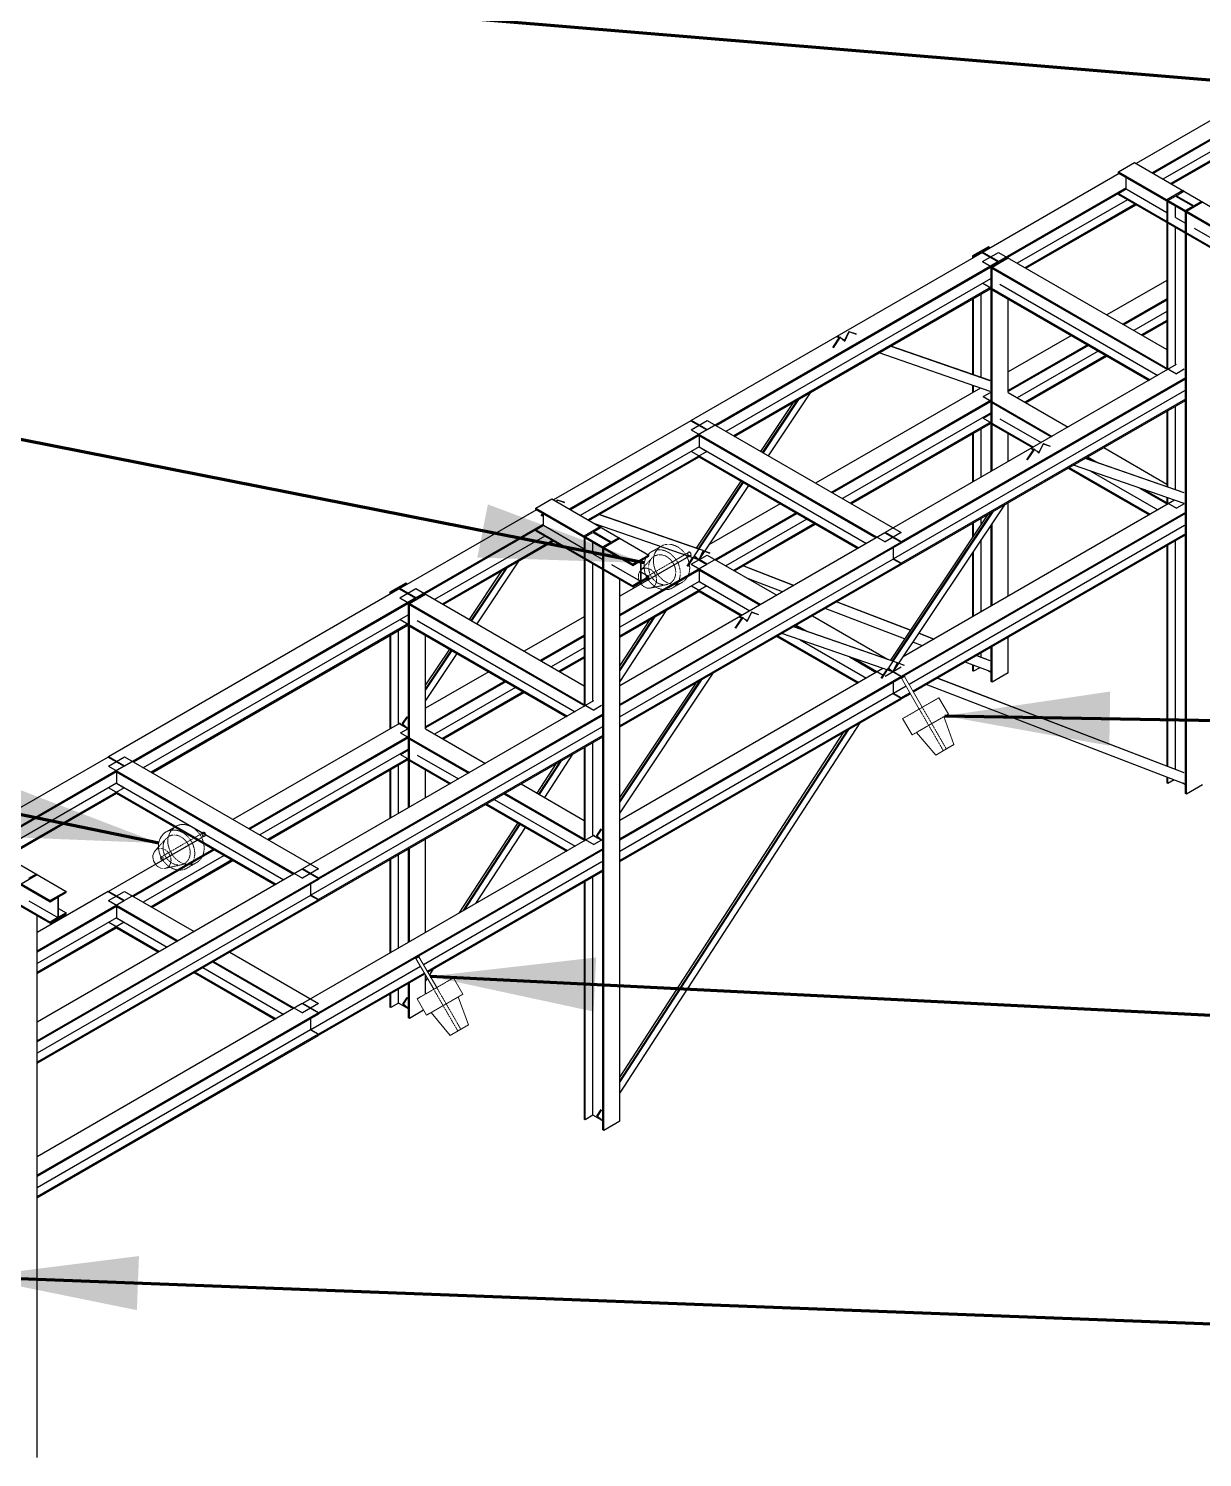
# Model space of a CAD drawing. Header units: inches. Extents: x 19 to 689223, y 34 to 210034.
# Drawn here: x 540164 to 561533, y 39339 to 65355 of the extents above; entities that cross this region are included whole.
import ezdxf

# ---------------------------------------------------------------- set-up
doc = ezdxf.new("R2010")
doc.units = ezdxf.units.IN
doc.header["$MEASUREMENT"] = 0
doc.linetypes.add('LIGHTINGLAYOUTPROGRESSUNIT-EMBED 3_DWG$0$HIDDEN2', pattern=[0.1875, 0.125, -0.0625])
for name, color, linetype in [('_Auto', 7, 'Continuous'), ('Default', 7, 'Continuous'), ('LIGHTINGLAYOUTPROGRESSUNIT-EMBED 3_DWG$0$DwgTemplate', 7, 'Continuous')]:
    doc.layers.add(name, color=color, linetype=linetype)
doc.layers.add('Pipe Rack Lighting', color=1, linetype='Continuous', lineweight=5)
doc.styles.get("Standard").update_dxf_attribs({"font": 'arial.ttf'})
doc.dimstyles.new('ANSI_L', dxfattribs={"dimtxt": 0.18, "dimasz": 0.18, "dimexe": 0.18, "dimexo": 0.0625, "dimgap": 0.09, "dimtad": 0, "dimtih": 1, "dimtoh": 1, "dimdec": 4, "dimzin": 0, "dimdsep": 46, "dimtxsty": 'Standard', "dimcen": 0.09, "dimadec": 0, "dimazin": 0, "dimtfac": 1, "dimtdec": 4, "dimtofl": 0, "dimtmove": 0, "dimatfit": 3, "dimfxl": 1, "dimtolj": 1, "dimtzin": 0, "dimarcsym": 0})
doc.dimstyles.new('IED-Dimension-Metric_L', dxfattribs={"dimtxt": 0.18, "dimasz": 0.18, "dimexe": 0.18, "dimexo": 0.0625, "dimgap": 0.09, "dimtad": 0, "dimtih": 1, "dimtoh": 1, "dimdec": 4, "dimzin": 0, "dimdsep": 46, "dimtxsty": 'Standard', "dimcen": 0.09, "dimadec": 0, "dimazin": 0, "dimtfac": 1, "dimtdec": 4, "dimtofl": 0, "dimtmove": 0, "dimatfit": 3, "dimfxl": 1, "dimtolj": 1, "dimtzin": 0, "dimarcsym": 0})

msp = doc.modelspace()

# ---------------------------------------------------------------- linework, layer by layer
at = {"layer": 'LIGHTINGLAYOUTPROGRESSUNIT-EMBED 3_DWG$0$DwgTemplate', "color": 9, "linetype": 'Continuous'}
for p, q in [((562824.97, 64339.5308), (560324.7492, 62896.0276)), ((563116.8283, 64171.0263), (560616.6075, 62727.5231)), ((562976.3996, 64069.2107), (560634.568, 62717.1536)), ((562976.3996, 63861.691), (560814.2854, 62613.3937)), ((563116.8283, 63780.6144), (560954.7141, 62532.3171)), ((560972.6746, 62521.9476), (562976.3996, 63678.7988)), ((560014.9303, 62717.1536), (557527.1696, 61280.8443)), ((560002.0433, 62745.3329), (560293.9016, 62913.8374)), ((560002.0433, 62724.5939), (560002.0433, 62745.3329)), ((560002.0433, 62745.3329), (561769.8103, 61724.7122)), ((560002.0433, 62724.5939), (561769.8103, 61703.9732)), ((560293.9016, 62913.8374), (562061.6686, 61893.2167)), ((560142.4721, 62453.7809), (557819.0279, 61112.3398)), ((560142.4721, 62435.9976), (560142.4721, 62643.5173)), ((560002.0433, 62351.9653), (557982.9176, 61186.2225)), ((560166.3599, 62239.3138), (558162.6349, 61082.4626)), ((560002.0433, 62354.921), (560142.4721, 62435.9976)), ((560002.0433, 62334.182), (560002.0433, 62354.921)), ((560002.0433, 62354.921), (561769.8103, 61334.3003)), ((560002.0433, 62334.182), (561769.8103, 61313.5613)), ((560142.4721, 62435.9976), (560884.6699, 62007.4895)), ((561176.5282, 62404.2527), (560884.6699, 62235.7482)), ((560884.6699, 62235.7482), (560884.6699, 59136.8151)), ((560884.6699, 62235.7482), (560902.6304, 62225.3787)), ((560902.6304, 62225.3787), (561043.0592, 62306.4553)), ((560902.6304, 59147.1846), (560902.6304, 62225.3787)), ((561043.0592, 62306.4553), (561363.2053, 62121.6189)), ((561054.06, 62312.8066), (561194.4887, 62393.8832)), ((561374.2061, 62127.9702), (561054.06, 62312.8066)), ((561194.4887, 62393.8832), (561176.5282, 62404.2527)), ((561240.737, 62030.1728), (561532.5954, 62198.6773)), ((561514.6349, 62209.0468), (561374.2061, 62127.9702)), ((561532.5954, 62198.6773), (561514.6349, 62209.0468)), ((560306.7886, 62158.2372), (558303.0637, 61001.3861)), ((558321.0242, 60991.0166), (560324.7492, 62147.8677)), ((561043.0592, 61916.0434), (561043.0592, 62123.5631)), ((561363.2053, 62121.6189), (561222.7765, 62040.5423)), ((561222.7765, 62040.5423), (561240.737, 62030.1728)), ((561222.7765, 51426.0867), (561222.7765, 62040.5423)), ((561240.737, 51415.7172), (561240.737, 62030.1728)), ((561043.0592, 61916.0434), (561222.7765, 61812.2835)), ((561043.0592, 59244.5931), (561043.0592, 61733.1512)), ((561381.1658, 61720.8374), (561910.239, 61415.3769)), ((557527.1696, 61280.8443), (552223.8687, 58218.9821)), ((557640.9943, 61383.632), (557349.136, 61215.1275)), ((557349.136, 61215.1275), (557349.136, 61178.0565)), ((557349.136, 61215.1275), (557367.0965, 61204.758)), ((557367.0965, 61204.758), (557507.5253, 61285.8346)), ((557367.0965, 61188.426), (557367.0965, 61204.758)), ((557507.5253, 61285.8346), (557827.6714, 61100.9981)), ((557507.5253, 61269.5026), (557507.5253, 61285.8346)), ((557518.5261, 61292.1859), (557658.9548, 61373.2625)), ((557838.6722, 61107.3495), (557518.5261, 61292.1859)), ((557527.1696, 61112.3398), (557819.0279, 61280.8443)), ((557819.0279, 61112.3398), (557527.1696, 61280.8443)), ((557527.1696, 61280.8443), (557819.0279, 61112.3398)), ((557658.9548, 61373.2625), (557640.9943, 61383.632)), ((557658.9548, 61356.9305), (557658.9548, 61373.2625)), ((557705.2031, 61009.552), (557997.0615, 61178.0565)), ((557819.0279, 61280.8443), (560884.6699, 59510.895)), ((557979.101, 61188.426), (557838.6722, 61107.3495)), ((557997.0615, 61178.0565), (557979.101, 61188.426)), ((557819.0279, 61112.3398), (552515.727, 58050.4776)), ((557673.0987, 61007.3485), (552679.6167, 58124.3603)), ((557527.1696, 61112.3398), (561062.7035, 59071.0983)), ((557673.0987, 61007.3485), (560898.8138, 59144.9811)), ((557827.6714, 61100.9981), (557687.2426, 61019.9216)), ((557687.2426, 61019.9216), (557705.2031, 61009.552)), ((557687.2426, 57290.7796), (557687.2426, 61019.9216)), ((557705.2031, 57301.1491), (557705.2031, 61009.552)), ((557673.0987, 60799.8288), (552859.3341, 58020.6005)), ((557687.2426, 60645.8416), (552999.7628, 57939.5239)), ((557532.67, 60718.7522), (560578.6677, 58960.1446)), ((557673.0987, 60799.8288), (557687.2426, 60791.6628)), ((557845.6319, 60700.2167), (560719.0964, 59041.2212)), ((560884.6699, 60769.8082), (559794.4191, 60140.3516)), ((553017.7233, 57929.1544), (557673.0987, 60616.9366)), ((557349.136, 60429.8966), (557349.136, 59057.0141)), ((557367.0965, 59050.7924), (557367.0965, 60440.2661)), ((557507.5253, 59002.1464), (557507.5253, 60521.3427)), ((557673.0987, 60616.9366), (560560.7072, 58949.7751)), ((557997.0615, 58728.5668), (557997.0615, 60429.8966)), ((560884.6699, 60432.7993), (560086.2774, 59971.8472)), ((560884.6699, 60412.0603), (560104.2379, 59961.4776)), ((560884.6699, 60204.5405), (560283.9553, 59857.7178)), ((560884.6699, 60042.3874), (560424.384, 59776.6412)), ((560442.3445, 59766.2717), (560884.6699, 60021.6483)), ((554801.8731, 59547.0541), (554931.6583, 59741.6278)), ((554938.7293, 59737.5453), (554808.9442, 59542.9716)), ((554884.4541, 59746.0413), (554877.5322, 59735.6641)), ((554884.4541, 59746.0413), (554920.6593, 59725.1382)), ((554893.283, 59751.1336), (554889.361, 59743.2083)), ((554900.185, 59748.7426), (554893.283, 59751.1336)), ((554925.5663, 59732.4948), (554893.283, 59751.1336)), ((554931.6583, 59741.6278), (554938.7293, 59737.5453)), ((554938.7293, 59737.5453), (555021.4483, 59665.6609)), ((555018.7945, 59678.6695), (554982.101, 59699.8545)), ((555097.2009, 59837.1073), (555018.7945, 59678.6695)), ((555021.4483, 59665.6609), (555104.2719, 59833.0248)), ((555097.2009, 59837.1073), (555226.6128, 59792.2777)), ((555104.2719, 59833.0248), (555097.2009, 59837.1073)), ((555233.6839, 59788.1952), (555104.2719, 59833.0248)), ((559146.4936, 59766.2717), (557997.0615, 59102.6467)), ((559438.3519, 59597.7672), (557997.0615, 58765.6378)), ((559456.3124, 59587.3977), (557997.0615, 58744.8988)), ((557667.5983, 58749.0077), (555648.9437, 59448.2902)), ((557667.5983, 58945.0625), (555861.1793, 59570.8244)), ((555862.9471, 59571.845), (557660.5273, 58949.145)), ((559636.0298, 59483.6378), (558162.6349, 58632.9729)), ((559776.4586, 59402.5612), (558303.0637, 58551.8963)), ((558321.0242, 58541.5268), (559794.4191, 59392.1917)), ((561057.2031, 59236.4271), (555759.4026, 56177.7406)), ((561203.1322, 59152.1749), (561062.7035, 59071.0983)), ((557490.6873, 58810.2915), (554491.1182, 57078.4895)), ((561222.7765, 58995.0121), (556051.2609, 56009.2362)), ((561222.7765, 58974.2731), (556051.2609, 55988.4971)), ((557349.136, 58859.3263), (557349.136, 58728.5668)), ((557367.0965, 58738.9363), (557367.0965, 58853.1046)), ((554082.6633, 58543.9977), (553490.4852, 57656.2052)), ((553526.6904, 57635.3021), (554164.2189, 58591.0839)), ((554180.1471, 58600.2801), (553533.7615, 57631.2196)), ((554392.6513, 58722.9694), (553628.099, 57576.7538)), ((557687.2426, 58586.7638), (554782.9765, 56909.985)), ((557673.0987, 58557.8588), (554800.937, 56899.6155)), ((561208.6326, 58758.5873), (555910.8322, 55699.9008)), ((561222.7765, 58604.6002), (556051.2609, 55618.8242)), ((556051.2609, 55598.0852), (561222.7765, 58583.8611)), ((557543.8732, 58653.2062), (557684.3019, 58734.2828)), ((557543.8732, 58653.2062), (558795.454, 57930.6057)), ((557673.0987, 58557.8588), (558777.4935, 57920.2362)), ((557684.3019, 58343.8709), (557684.3019, 58551.3906)), ((557997.0615, 58728.5668), (559087.3123, 58099.1102)), ((557673.0987, 58350.339), (554980.6544, 56795.8556)), ((557543.8732, 58262.7943), (557684.3019, 58343.8709)), ((557684.3019, 58343.8709), (557687.2426, 58342.173)), ((560884.6699, 58388.6552), (560884.6699, 57015.7726)), ((560902.6304, 57009.5509), (560902.6304, 58399.0247)), ((561043.0592, 56960.905), (561043.0592, 58480.1013)), ((552218.3683, 58215.8064), (549718.1474, 56772.3032)), ((552510.2266, 58047.3019), (550010.0058, 56603.7988)), ((552218.3683, 58215.8064), (552510.2266, 58047.3019)), ((552223.8687, 58050.4776), (552515.727, 58218.9821)), ((552515.727, 58050.4776), (552223.8687, 58218.9821)), ((552223.8687, 58218.9821), (552223.8687, 58212.6308)), ((552223.8687, 58050.4776), (555759.4026, 56009.2362)), ((552515.727, 58218.9821), (556051.2609, 56177.7406)), ((557687.2426, 58196.3519), (555121.0832, 56714.779)), ((555139.0437, 56704.4095), (557673.0987, 58167.4469)), ((557507.5253, 57187.0197), (557507.5253, 58071.853)), ((557543.8732, 58262.7943), (558457.3473, 57735.3997)), ((557673.0987, 58167.4469), (558439.3868, 57725.0302)), ((557845.6319, 58250.727), (558597.7761, 57816.4763)), ((552369.7979, 57945.4863), (550027.9663, 56593.4292)), ((552369.7979, 57945.4863), (555595.5129, 56083.1189)), ((552369.7979, 57945.4863), (552369.7979, 57737.9666)), ((557349.136, 57980.4069), (557349.136, 57095.5736)), ((557367.0965, 57105.9431), (557367.0965, 57990.7764)), ((557997.0615, 57469.6536), (557997.0615, 57980.4069)), ((558632.7348, 57795.8659), (558554.3284, 57637.428)), ((558556.9822, 57624.4195), (558639.8058, 57791.7834)), ((558632.7348, 57795.8659), (558762.1467, 57751.0362)), ((558639.8058, 57791.7834), (558632.7348, 57795.8659)), ((558769.2178, 57746.9538), (558639.8058, 57791.7834)), ((552369.7979, 57737.9666), (550207.6837, 56489.6694)), ((552510.2266, 57656.89), (550348.1124, 56408.5928)), ((550366.0729, 56398.2233), (552369.7979, 57555.0744)), ((552229.3691, 57656.89), (555275.3668, 55898.2824)), ((552369.7979, 57737.9666), (555415.7956, 55979.359)), ((552369.7979, 57737.9666), (552510.2266, 57656.89)), ((552369.7979, 57555.0744), (555257.4063, 55887.9129)), ((558337.407, 57505.8126), (558467.1922, 57700.3864)), ((558474.2632, 57696.3039), (558344.4781, 57501.7302)), ((558419.988, 57704.7999), (558413.0661, 57694.4226)), ((558419.988, 57704.7999), (558456.1932, 57683.8968)), ((558428.8169, 57709.8921), (558424.895, 57701.9668)), ((558461.1002, 57691.2533), (558428.8169, 57709.8921)), ((558435.7189, 57707.5012), (558428.8169, 57709.8921)), ((558467.1922, 57700.3864), (558474.2632, 57696.3039)), ((558474.2632, 57696.3039), (558556.9822, 57624.4195)), ((558554.3284, 57637.428), (558517.6349, 57658.613)), ((561203.1322, 56903.8211), (559396.7132, 57529.583)), ((559398.481, 57530.6036), (561196.0612, 56907.9035)), ((559425.4189, 57546.1562), (559533.1708, 57483.9457)), ((559443.3794, 57556.5257), (559622.9734, 57452.8371)), ((559735.2378, 57725.0302), (560884.6699, 57061.4053)), ((559087.3123, 57350.9503), (560560.7072, 56500.2854)), ((559105.2728, 57361.3198), (560578.6677, 56510.6549)), ((561203.1322, 56707.7662), (559184.4776, 57407.0487)), ((559490.5974, 57301.0057), (560719.0964, 56591.7314)), ((553173.4714, 57091.0733), (552281.5785, 55753.9488)), ((553130.1951, 57116.0589), (552316.5766, 55896.2833)), ((552357.3122, 55882.1721), (553166.4003, 57095.1558)), ((553267.8089, 57036.6075), (552364.2975, 55682.0644)), ((560389.1843, 56989.7261), (560898.8138, 56695.4913)), ((549395.4416, 56621.6086), (549687.2999, 56790.1131)), ((549687.2999, 56790.1131), (551455.0669, 55769.4923)), ((549788.3996, 56772.0695), (549772.878, 56740.7045)), ((549779.9491, 56736.6221), (549795.4707, 56767.987)), ((549788.3996, 56772.0695), (549917.8116, 56727.2399)), ((549795.4707, 56767.987), (549788.3996, 56772.0695)), ((549924.8826, 56723.1574), (549795.4707, 56767.987)), ((561026.2212, 56769.05), (556082.6212, 53914.8612)), ((557997.0615, 55020.1638), (557997.0615, 56721.4937)), ((560478.9868, 56958.6176), (561062.7035, 56621.6086)), ((560884.6699, 56818.0848), (560884.6699, 56687.3253)), ((560902.6304, 56697.6948), (560902.6304, 56811.8631)), ((549408.3286, 56593.4292), (546920.5679, 55157.1199)), ((549395.4416, 56621.6086), (551163.2085, 55600.9879)), ((549395.4416, 56600.8696), (549395.4416, 56621.6086)), ((549395.4416, 56600.8696), (551163.2085, 55580.2488)), ((549493.0718, 56482.0163), (549523.1633, 56527.1294)), ((549530.2344, 56523.0469), (549500.1429, 56477.9338)), ((549535.8703, 56312.2732), (549535.8703, 56519.793)), ((552447.1211, 55849.4283), (550552.378, 56505.7866)), ((550554.1458, 56506.8072), (552357.3122, 55882.1721)), ((554135.0511, 56535.905), (552515.727, 55600.9879)), ((553843.1927, 56704.4095), (552547.0873, 55956.1027)), ((554153.0116, 56525.5355), (552679.6167, 55674.8706)), ((557715.681, 56559.0386), (555817.1124, 53712.7074)), ((557618.1972, 56502.7563), (555852.1105, 53855.0418)), ((555892.8461, 53840.9306), (557699.7528, 56549.8424)), ((557928.1852, 56681.7279), (555899.8314, 53640.823)), ((561222.7765, 56545.5223), (556051.2609, 53559.7464)), ((561222.7765, 56524.7833), (556051.2609, 53539.0074)), ((561203.1322, 56702.6852), (561062.7035, 56621.6086)), ((549535.8703, 56330.0565), (547212.4262, 54988.6154)), ((549395.4416, 56228.2409), (547376.3158, 55062.4982)), ((549395.4416, 56231.1967), (549535.8703, 56312.2732)), ((549395.4416, 56210.4577), (549395.4416, 56231.1967)), ((549395.4416, 56231.1967), (551163.2085, 55210.5759)), ((549395.4416, 56210.4577), (551163.2085, 55189.8369)), ((549535.8703, 56312.2732), (550278.0682, 55883.7651)), ((550569.9265, 56280.5284), (550278.0682, 56112.0239)), ((550447.4583, 56189.0823), (550587.887, 56270.1589)), ((552364.2975, 55682.0644), (550469.7949, 56338.3394)), ((550587.887, 56270.1589), (550569.9265, 56280.5284)), ((554332.7289, 56421.7756), (552859.3341, 55571.1107)), ((554473.1577, 56340.6991), (552999.7628, 55490.0341)), ((553017.7233, 55479.6646), (554491.1182, 56330.3296)), ((561208.6326, 56309.0976), (556193.02, 53413.3323)), ((557349.136, 56347.4137), (557349.136, 56099.3802)), ((557367.0965, 56126.3065), (557367.0965, 56357.7832)), ((557507.5253, 56336.8371), (557507.5253, 56438.8598)), ((557687.2426, 54841.2898), (557687.2426, 56320.5072)), ((557705.2031, 54851.6594), (557705.2031, 56347.4336)), ((549559.7582, 56115.5894), (547556.0332, 54958.7383)), ((549700.1869, 56034.5128), (547696.462, 54877.6617)), ((547714.4225, 54867.2922), (549718.1474, 56024.1433)), ((550278.0682, 56112.0239), (550296.0287, 56101.6544)), ((550278.0682, 56112.0239), (550278.0682, 53013.0907)), ((550296.0287, 56101.6544), (550436.4574, 56182.731)), ((550296.0287, 53023.4602), (550296.0287, 56101.6544)), ((550436.4574, 56182.731), (550756.6036, 55997.8945)), ((550436.4574, 55792.319), (550436.4574, 55999.8388)), ((550767.6044, 56004.2458), (550447.4583, 56189.0823)), ((550756.6036, 55997.8945), (550616.1748, 55916.8179)), ((550634.1353, 55906.4484), (550925.9937, 56074.9529)), ((550908.0331, 56085.3224), (550767.6044, 56004.2458)), ((550925.9937, 56074.9529), (550908.0331, 56085.3224)), ((555753.9022, 56174.565), (550925.9937, 53387.1707)), ((556045.7605, 56006.0605), (550925.9937, 53050.1617)), ((556045.7605, 55985.3215), (550925.9937, 53029.4227)), ((555753.9022, 56174.565), (556045.7605, 56006.0605)), ((556051.2609, 56177.7406), (555759.4026, 56009.2362)), ((556051.2609, 56009.2362), (555759.4026, 56177.7406)), ((556045.7605, 56006.0605), (556045.7605, 55985.3215)), ((556045.7605, 55991.6728), (556051.2609, 55988.4971)), ((556051.2609, 55988.4971), (556051.2609, 56009.2362)), ((561222.7765, 56155.1104), (556263.2343, 53291.7174)), ((556272.2146, 53276.1631), (561222.7765, 56134.3714)), ((557507.5253, 54737.53), (557507.5253, 56051.0752)), ((560884.6699, 55939.1654), (560884.6699, 51927.6934)), ((560902.6304, 51920.7983), (560902.6304, 55949.5349)), ((561043.0592, 51866.8872), (561043.0592, 56030.6115)), ((550436.4574, 55792.319), (550616.1748, 55688.5592)), ((550616.1748, 55916.8179), (550634.1353, 55906.4484)), ((550616.1748, 45302.3624), (550616.1748, 55916.8179)), ((550634.1353, 45291.9929), (550634.1353, 55906.4484)), ((552181.886, 55745.2536), (550925.9937, 55020.1638)), ((555905.3318, 55696.7251), (550925.9937, 52821.9029)), ((551455.0669, 55769.4923), (551163.2085, 55600.9879)), ((551314.6381, 55667.6768), (551455.0669, 55748.7533)), ((551455.0669, 55748.7533), (551455.0669, 55769.4923)), ((552150.2526, 55566.6506), (552250.7085, 55721.4128)), ((552279.3682, 55750.5899), (552157.3237, 55562.5681)), ((552223.8687, 55600.9879), (552515.727, 55769.4923)), ((552279.3682, 55750.5899), (552364.2975, 55682.0644)), ((552364.2975, 55682.0644), (552281.5785, 55753.9488)), ((552447.1211, 55849.4283), (552364.2975, 55682.0644)), ((552364.2975, 55682.0644), (552449.1228, 55848.6977)), ((552364.2975, 55682.0644), (552510.2266, 55597.8122)), ((552515.727, 55600.9879), (552369.7979, 55685.2401)), ((552571.5248, 55801.7072), (552449.1228, 55848.6977)), ((552470.8057, 55841.7414), (552564.4537, 55805.7897)), ((552515.727, 55769.4923), (553784.0114, 55037.248)), ((555905.3318, 55904.2449), (555905.3318, 55696.7251)), ((555905.3318, 55696.7251), (556045.7605, 55615.6486)), ((555910.8322, 55699.9008), (555910.8322, 55907.4206)), ((556051.2609, 55618.8242), (555910.8322, 55699.9008)), ((557349.136, 55813.6183), (557349.136, 54646.0839)), ((557367.0965, 54656.4534), (557367.0965, 55840.5446)), ((548773.862, 55478.9599), (548184.7425, 54595.7528)), ((548220.9477, 54574.8497), (548855.4176, 55526.046)), ((548871.3459, 55535.2422), (548228.0188, 54570.7672)), ((549083.85, 55657.9315), (548322.3564, 54516.3014)), ((550436.4574, 53120.8688), (550436.4574, 55609.4269)), ((550774.5641, 55597.1131), (551303.6373, 55291.6525)), ((556045.7605, 55615.6486), (550925.9937, 52659.7498)), ((552510.2266, 55597.8122), (550925.9937, 54683.1549)), ((550925.9937, 52639.0108), (556045.7605, 55594.9096)), ((552369.7979, 55495.9966), (550925.9937, 54662.4159)), ((551163.2085, 55580.2488), (551303.6373, 55661.3254)), ((551163.2085, 55600.9879), (551163.2085, 55580.2488)), ((551303.6373, 55661.3254), (551303.6373, 55291.6525)), ((551314.6381, 55298.0038), (551314.6381, 55667.6768)), ((551314.6381, 55460.157), (551455.0669, 55379.0804)), ((552223.8687, 55600.9879), (553492.1531, 54868.7435)), ((552369.7979, 55495.9966), (553474.1926, 54858.374)), ((552369.7979, 55495.9966), (552369.7979, 55288.4769)), ((554095.0446, 55216.8231), (553174.5451, 55570.2057)), ((553175.9682, 55571.0273), (554096.4676, 55217.6446)), ((556045.7605, 55615.6486), (556045.7605, 55594.9096)), ((556045.7605, 55601.2609), (556051.2609, 55598.0852)), ((556051.2609, 55598.0852), (556051.2609, 55618.8242)), ((546920.5679, 55157.1199), (541617.267, 52095.2577)), ((547034.3926, 55259.9076), (546742.5343, 55091.4032)), ((546760.4948, 55081.0337), (546900.9235, 55162.1102)), ((546900.9235, 55162.1102), (547221.0697, 54977.2738)), ((546900.9235, 55145.7783), (546900.9235, 55162.1102)), ((546911.9244, 55168.4616), (547052.3531, 55249.5381)), ((547232.0705, 54983.6251), (546911.9244, 55168.4616)), ((546920.5679, 54988.6154), (547212.4262, 55157.1199)), ((546920.5679, 55157.1199), (547212.4262, 54988.6154)), ((547212.4262, 54988.6154), (546920.5679, 55157.1199)), ((547052.3531, 55249.5381), (547034.3926, 55259.9076)), ((547052.3531, 55233.2062), (547052.3531, 55249.5381)), ((547212.4262, 55157.1199), (550278.0682, 53387.1707)), ((550925.9937, 45460.4974), (550925.9937, 55326.793)), ((552369.7979, 55288.4769), (550925.9937, 54454.8961)), ((552510.2266, 55207.4003), (550925.9937, 54292.7429)), ((551163.2085, 55189.8369), (551455.0669, 55358.3414)), ((551303.6373, 55291.6525), (551163.2085, 55210.5759)), ((551163.2085, 55210.5759), (551163.2085, 55189.8369)), ((551455.0669, 55379.0804), (551314.6381, 55298.0038)), ((551455.0669, 55358.3414), (551455.0669, 55379.0804)), ((552229.3691, 55207.4003), (553154.0465, 54673.5376)), ((552369.7979, 55288.4769), (553294.4752, 54754.6141)), ((552369.7979, 55288.4769), (552510.2266, 55207.4003)), ((553887.8172, 55097.1803), (553268.1923, 55335.0563)), ((547212.4262, 54988.6154), (541909.1253, 51926.7532)), ((546742.5343, 55091.4032), (546760.4948, 55081.0337)), ((546742.5343, 55091.4032), (546742.5343, 55054.3322)), ((546760.4948, 55064.7017), (546760.4948, 55081.0337)), ((546920.5679, 54988.6154), (550456.1018, 52947.374)), ((547221.0697, 54977.2738), (547080.6409, 54896.1972)), ((547080.6409, 51167.0552), (547080.6409, 54896.1972)), ((547080.6409, 54896.1972), (547098.6014, 54885.8277)), ((547098.6014, 54885.8277), (547390.4598, 55054.3322)), ((547372.4992, 55064.7017), (547232.0705, 54983.6251)), ((547390.4598, 55054.3322), (547372.4992, 55064.7017)), ((550925.9937, 54272.0039), (552369.7979, 55105.5847)), ((552369.7979, 55105.5847), (553136.086, 54663.1681)), ((556217.0605, 54402.1743), (554873.3615, 54918.0247)), ((554874.7846, 54918.8463), (556217.7869, 54403.2634)), ((547066.497, 54883.6242), (542073.015, 52000.636)), ((547066.497, 54676.1044), (542252.7324, 51896.8761)), ((547066.497, 54883.6242), (550292.2121, 53021.2567)), ((547066.497, 54676.1044), (547080.6409, 54667.9384)), ((547098.6014, 51177.4247), (547098.6014, 54885.8277)), ((550278.0682, 54646.0839), (549187.8174, 54016.6273)), ((551762.5267, 54754.9765), (550925.9937, 53466.2139)), ((551555.5529, 54635.4801), (550925.9937, 53665.5813)), ((553028.6057, 54440.7748), (553158.3909, 54635.3485)), ((553111.1867, 54639.762), (553104.2649, 54629.3848)), ((553111.1867, 54639.762), (553147.392, 54618.8589)), ((553120.0157, 54644.8543), (553116.0937, 54636.929)), ((553152.299, 54626.2155), (553120.0157, 54644.8543)), ((553126.9176, 54642.4634), (553120.0157, 54644.8543)), ((553158.3909, 54635.3485), (553165.462, 54631.266)), ((553323.9335, 54730.828), (553245.5271, 54572.3902)), ((553248.1809, 54559.3816), (553331.0046, 54726.7455)), ((553331.0046, 54726.7455), (553323.9335, 54730.828)), ((553323.9335, 54730.828), (553453.3455, 54685.9984)), ((553460.4165, 54681.9159), (553331.0046, 54726.7455)), ((554431.9369, 54663.1681), (555800.9658, 53872.7589)), ((556111.2787, 54243.5864), (554666.1342, 54798.3819)), ((547080.6409, 54522.1172), (542393.1611, 51815.7995)), ((542411.1216, 51805.43), (547066.497, 54493.2122)), ((546900.9235, 52696.2885), (546900.9235, 54397.6184)), ((546926.0683, 54595.0278), (549972.066, 52836.4203)), ((547066.497, 54493.2122), (549954.1054, 52826.0507)), ((547239.0302, 54576.4923), (550112.4947, 52917.4968)), ((550925.9937, 53680.5575), (551540.0053, 54626.5037)), ((551459.9715, 54580.2962), (550925.9937, 53757.65)), ((553165.462, 54631.266), (553035.6768, 54436.6923)), ((553165.462, 54631.266), (553248.1809, 54559.3816)), ((553245.5271, 54572.3902), (553208.8337, 54593.5752)), ((555982.655, 53808.1869), (554087.9119, 54464.5451)), ((554089.6797, 54465.5658), (555892.8461, 53840.9306)), ((554122.1181, 54484.2941), (554251.8716, 54409.3808)), ((554140.0786, 54494.6636), (554341.6742, 54378.2723)), ((546742.5343, 54306.1723), (546742.5343, 52604.8424)), ((546760.4948, 52615.2119), (546760.4948, 54316.5418)), ((547390.4598, 52604.8424), (547390.4598, 54306.1723)), ((550278.0682, 54309.0749), (549479.6757, 53848.1228)), ((550278.0682, 54288.3359), (549497.6362, 53837.7533)), ((553784.0114, 54289.0881), (555257.4063, 53438.4232)), ((553801.9719, 54299.4576), (555275.3668, 53448.7927)), ((555899.8314, 53640.823), (553875.6763, 54342.0109)), ((554209.2982, 54226.4409), (555415.7956, 53529.8693)), ((556436.0419, 54118.9087), (556263.0293, 54185.3288)), ((556643.2692, 54238.5515), (556368.8112, 54343.9168)), ((556369.5376, 54345.0058), (556644.6922, 54239.3731)), ((557997.0615, 53625.4632), (557997.0615, 54272.0039)), ((547824.4524, 54055.6065), (547390.4598, 53404.9653)), ((547390.4598, 53329.7834), (547860.6576, 54034.7034)), ((547867.7287, 54030.6209), (547390.4598, 53315.1)), ((547962.0663, 53976.1551), (547390.4598, 53119.2035)), ((550278.0682, 54080.8162), (549677.3536, 53733.9934)), ((550278.0682, 53918.663), (549817.7823, 53652.9168)), ((549835.7428, 53642.5473), (550278.0682, 53897.924)), ((555107.885, 53915.1612), (555595.5129, 53633.6291)), ((555197.6876, 53884.0527), (555722.0667, 53581.3023)), ((557667.5983, 53845.3082), (557421.5862, 53939.7531)), ((557423.0092, 53940.5747), (557660.5273, 53849.3907)), ((557507.5253, 53908.1287), (557507.5253, 53989.3701)), ((557687.2426, 53467.3282), (557687.2426, 54093.1299)), ((557705.2031, 53456.9587), (557705.2031, 54103.4995)), ((548539.8919, 53642.5473), (547390.4598, 52978.9224)), ((555717.4199, 53704.0122), (550925.9937, 50937.6809)), ((552619.3839, 53616.6901), (550925.9937, 51077.962)), ((555685.7865, 53525.4091), (555786.2424, 53680.1714)), ((555814.9021, 53709.3484), (555692.8576, 53521.3266)), ((556051.2609, 53728.2509), (555759.4026, 53559.7464)), ((555814.9021, 53709.3484), (555899.8314, 53640.823)), ((555899.8314, 53640.823), (555817.1124, 53712.7074)), ((555982.655, 53808.1869), (555899.8314, 53640.823)), ((555899.8314, 53640.823), (555984.6567, 53807.4562)), ((555905.3318, 53638.7114), (555899.8314, 53640.823)), ((555899.8314, 53640.823), (556045.7605, 53556.5707)), ((556051.2609, 53559.7464), (555905.3318, 53643.9987)), ((556107.0587, 53760.4657), (555984.6567, 53807.4562)), ((556006.3396, 53800.5), (556099.9876, 53764.5482)), ((557667.5983, 53646.1103), (557214.3588, 53820.1104)), ((557349.136, 53768.369), (557349.136, 53662.5341)), ((557367.0965, 53652.1646), (557349.136, 53662.5341)), ((557367.0965, 53652.1646), (557367.0965, 53761.4739)), ((557480.8118, 53717.8182), (557367.0965, 53652.1646)), ((557687.2426, 53629.4813), (557640.2664, 53656.6031)), ((557997.0615, 53625.4632), (557705.2031, 53456.9587)), ((548831.7502, 53474.0428), (547390.4598, 52641.9134)), ((548849.7107, 53463.6733), (547390.4598, 52621.1744)), ((549029.4281, 53359.9135), (547556.0332, 52509.2485)), ((556045.7605, 53556.5707), (550925.9937, 50600.672)), ((556045.7605, 53535.8317), (550925.9937, 50579.933)), ((552406.8798, 53494.0008), (550925.9937, 51273.8586)), ((550925.9937, 51288.542), (552390.9515, 53484.8046)), ((552309.3959, 53437.7184), (550925.9937, 51363.7239)), ((555905.3318, 53454.7552), (555905.3318, 53247.2354)), ((555910.8322, 53250.4111), (555910.8322, 53457.9308)), ((556138.0273, 53381.5823), (555910.8322, 53250.4111)), ((556045.7605, 53556.5707), (556045.7605, 53535.8317)), ((556045.7605, 53542.1831), (556051.2609, 53539.0074)), ((556051.2609, 53539.0074), (556051.2609, 53559.7464)), ((561203.1322, 51604.8688), (556502.8517, 53409.3215)), ((561203.1322, 51804.0668), (556710.079, 53528.9643)), ((556711.5021, 53529.7859), (561196.0612, 51808.1493)), ((557705.2031, 53456.9587), (557687.2426, 53467.3282)), ((550450.6013, 53112.7028), (545152.8009, 50054.0163)), ((549169.8568, 53278.8369), (547696.462, 52428.172)), ((547714.4225, 52417.8025), (549187.8174, 53268.4674)), ((555905.3318, 53247.2354), (550925.9937, 50372.4132)), ((556045.7605, 53166.1588), (550925.9937, 50210.26)), ((550925.9937, 50189.521), (556045.7605, 53145.4198)), ((555905.3318, 53247.2354), (556045.7605, 53166.1588)), ((556051.2609, 53169.3345), (555910.8322, 53250.4111)), ((556045.7605, 53166.1588), (556045.7605, 53145.4198)), ((556045.7605, 53151.7711), (556051.2609, 53148.5955)), ((556208.2417, 53259.9674), (556051.2609, 53169.3345)), ((556051.2609, 53148.5955), (556217.222, 53244.4131)), ((556051.2609, 53148.5955), (556051.2609, 53169.3345)), ((550616.1748, 52871.2877), (545444.6592, 49885.5118)), ((550616.1748, 52850.5487), (545444.6592, 49864.7728)), ((546965.7062, 52692.9935), (547053.9255, 52825.2518)), ((547060.9966, 52821.1694), (546972.7772, 52688.911)), ((550596.5305, 53028.4506), (550456.1018, 52947.374)), ((546915.0674, 52704.4545), (543884.5165, 50954.7651)), ((550602.0309, 52634.863), (545304.2305, 49576.1765)), ((546928.4141, 52712.2672), (546918.502, 52697.407)), ((546918.502, 52697.407), (546922.9137, 52693.5732)), ((547044.0135, 52624.9429), (546918.502, 52697.407)), ((546922.9137, 52693.5732), (547055.4962, 52617.0266)), ((546937.2715, 52529.4818), (547077.7002, 52610.5584)), ((546972.7772, 52688.911), (546965.7062, 52692.9935)), ((546965.7062, 52692.9935), (547044.0135, 52624.9429)), ((547055.4962, 52617.0266), (546972.7772, 52688.911)), ((547060.9966, 52625.2728), (547055.4962, 52617.0266)), ((547390.4598, 52604.8424), (548480.7106, 51975.3858)), ((555298.0606, 52713.735), (550925.9937, 45978.1298)), ((555091.0868, 52594.2387), (550925.9937, 46177.4972)), ((550925.9937, 46192.4733), (555075.5392, 52585.2623)), ((547080.6409, 52463.0394), (544176.3748, 50786.2606)), ((547066.497, 52434.1344), (544194.3353, 50775.8911)), ((550616.1748, 52480.8758), (545444.6592, 49495.0999)), ((545444.6592, 49474.3609), (550616.1748, 52460.1368)), ((546937.2715, 52529.4818), (548188.8523, 51806.8813)), ((547066.497, 52434.1344), (548170.8917, 51796.5118)), ((547077.7002, 52220.1465), (547077.7002, 52427.6662)), ((550436.4574, 50671.379), (550436.4574, 52356.3769)), ((554995.5054, 52539.0548), (550925.9937, 46269.5658)), ((541611.7666, 52092.0821), (539111.5457, 50648.5789)), ((541611.7666, 52092.0821), (541903.6249, 51923.5776)), ((541617.267, 51926.7532), (541909.1253, 52095.2577)), ((541617.267, 52095.2577), (541617.267, 52088.9064)), ((541909.1253, 51926.7532), (541617.267, 52095.2577)), ((541909.1253, 52095.2577), (545444.6592, 50054.0163)), ((547066.497, 52226.6147), (544374.0527, 50672.1312)), ((547080.6409, 52072.6275), (544514.4815, 50591.0547)), ((544532.442, 50580.6852), (547066.497, 52043.7225)), ((546937.2715, 52139.0699), (547077.7002, 52220.1465)), ((546937.2715, 52139.0699), (547850.7456, 51611.6754)), ((547066.497, 52043.7225), (547832.7851, 51601.3059)), ((547077.7002, 52220.1465), (547080.6409, 52218.4487)), ((547239.0302, 52127.0026), (547991.1744, 51692.752)), ((550067.2305, 52143.2036), (549555.5114, 51354.8493)), ((550278.0682, 52264.9308), (550278.0682, 50563.601)), ((550296.0287, 50573.9705), (550296.0287, 52275.3003)), ((541903.6249, 51923.5776), (539403.4041, 50480.0744)), ((541763.1962, 51821.762), (539421.3646, 50469.7049)), ((541617.267, 51926.7532), (545152.8009, 49885.5118)), ((541763.1962, 51821.762), (544988.9112, 49959.3945)), ((541763.1962, 51821.762), (541763.1962, 51614.2422)), ((546742.5343, 51856.6825), (546742.5343, 50971.8493)), ((546760.4948, 50982.2188), (546760.4948, 51867.052)), ((546900.9235, 51063.2954), (546900.9235, 51948.1286)), ((547390.4598, 51345.9292), (547390.4598, 51856.6825)), ((549764.6754, 51968.5234), (549417.9085, 51434.2944)), ((549454.3081, 51413.279), (549844.7092, 52014.7309)), ((549860.2567, 52023.7073), (549461.3792, 51409.1966)), ((541763.1962, 51614.2422), (539601.0819, 50365.945)), ((541903.6249, 51533.1657), (539741.5107, 50284.8684)), ((541622.7674, 51533.1657), (544668.7651, 49774.5581)), ((541763.1962, 51614.2422), (544809.1938, 49855.6347)), ((541763.1962, 51614.2422), (541903.6249, 51533.1657)), ((549128.6361, 51601.3059), (550278.0682, 50937.6809)), ((560884.6699, 51727.1275), (560884.6699, 51621.2927)), ((560902.6304, 51610.9232), (560884.6699, 51621.2927)), ((560902.6304, 51610.9232), (560902.6304, 51720.2324)), ((561016.3457, 51676.5768), (560902.6304, 51610.9232)), ((561222.7765, 51588.2399), (561175.8003, 51615.3616)), ((561532.5954, 51584.2217), (561240.737, 51415.7172)), ((539759.4712, 50274.4989), (541763.1962, 51431.3501)), ((541763.1962, 51431.3501), (544650.8046, 49764.1886)), ((548639.0998, 51318.672), (550112.4947, 50468.0071)), ((548818.8172, 51422.4319), (550292.2121, 50571.767)), ((548836.7777, 51432.8014), (550456.1018, 50497.8842)), ((561240.737, 51415.7172), (561222.7765, 51426.0867)), ((548480.7106, 51227.2259), (549954.1054, 50376.561)), ((548498.6711, 51237.5954), (549972.066, 50386.9305)), ((549064.6613, 50890.0818), (547998.4353, 49247.4543)), ((548078.4691, 49293.6619), (549101.0609, 50869.0665)), ((549108.132, 50864.984), (548094.0167, 49302.6383)), ((549202.2642, 50810.6367), (548300.9905, 49422.1346)), ((550501.2401, 50651.752), (550589.4594, 50784.0104)), ((550596.5305, 50779.9279), (550508.3111, 50647.6695)), ((538788.8399, 50497.8842), (540556.6068, 49477.2635)), ((538788.8399, 50477.1452), (540556.6068, 49456.5245)), ((539080.6982, 50666.3887), (540848.4651, 49645.768)), ((543236.591, 50580.6852), (541617.267, 49645.768)), ((550450.6013, 50663.2131), (545152.8009, 47604.5265)), ((547390.4598, 48896.4395), (547390.4598, 50597.7693)), ((550463.948, 50671.0257), (550454.0359, 50656.1655)), ((550454.0359, 50656.1655), (550458.4476, 50652.3317)), ((550579.5474, 50583.7015), (550454.0359, 50656.1655)), ((550596.5305, 50578.9608), (550456.1018, 50497.8842)), ((550458.4476, 50652.3317), (550591.0301, 50575.7852)), ((550501.2401, 50651.752), (550579.5474, 50583.7015)), ((550508.3111, 50647.6695), (550501.2401, 50651.752)), ((550591.0301, 50575.7852), (550508.3111, 50647.6695)), ((550596.5305, 50584.0314), (550591.0301, 50575.7852)), ((543528.4493, 50412.1807), (541909.1253, 49477.2635)), ((543546.4099, 50401.8112), (542073.015, 49551.1462)), ((543726.1272, 50298.0513), (542252.7324, 49447.3864)), ((543866.556, 50216.9747), (542393.1611, 49366.3098)), ((550616.1748, 50421.798), (545444.6592, 47436.0221)), ((550616.1748, 50401.059), (545444.6592, 47415.283)), ((546742.5343, 50223.6894), (546742.5343, 48522.3595)), ((546760.4948, 48532.729), (546760.4948, 50234.0589)), ((546900.9235, 48613.8056), (546900.9235, 50315.1355)), ((547080.6409, 48717.5655), (547080.6409, 50418.8953)), ((547098.6014, 48727.935), (547098.6014, 50429.2648)), ((538788.8399, 50107.4723), (540556.6068, 49086.8516)), ((538788.8399, 50086.7333), (540556.6068, 49066.1126)), ((540301.4314, 49961.5981), (540161.0027, 49880.5215)), ((540319.3919, 49951.2285), (540301.4314, 49961.5981)), ((545147.3005, 50050.8406), (540319.3919, 47263.4463)), ((542411.1216, 49355.9403), (543884.5165, 50206.6052)), ((545147.3005, 50050.8406), (545439.1588, 49882.3361)), ((545444.6592, 49885.5118), (545152.8009, 50054.0163)), ((545444.6592, 50054.0163), (545152.8009, 49885.5118)), ((550602.0309, 50185.3732), (547354.1852, 48310.2286)), ((550616.1748, 50031.3861), (547424.3996, 48188.6138)), ((547433.3798, 48173.0595), (550616.1748, 50010.647)), ((540027.5336, 49782.7241), (540319.3919, 49951.2285)), ((545439.1588, 49882.3361), (540319.3919, 46926.4374)), ((545439.1588, 49861.5971), (540319.3919, 46905.6983)), ((545298.7301, 49780.5205), (545298.7301, 49573.0008)), ((545304.2305, 49576.1765), (545304.2305, 49783.6962)), ((545439.1588, 49882.3361), (545439.1588, 49861.5971)), ((545439.1588, 49867.9484), (545444.6592, 49864.7728)), ((545444.6592, 49864.7728), (545444.6592, 49885.5118)), ((550278.0682, 49815.4411), (550278.0682, 45497.5683)), ((550296.0287, 45487.1988), (550296.0287, 49825.8106)), ((550436.4574, 45568.2754), (550436.4574, 49906.8872)), ((540167.9624, 49473.3887), (540697.0356, 49167.9282)), ((541611.7666, 49642.5923), (540319.3919, 48896.4395)), ((545298.7301, 49573.0008), (540319.3919, 46698.1786)), ((545439.1588, 49491.9242), (540319.3919, 46536.0254)), ((541903.6249, 49474.0878), (540319.3919, 48559.4305)), ((540319.3919, 46515.2864), (545439.1588, 49471.1852)), ((540848.4651, 49645.768), (540556.6068, 49477.2635)), ((540556.6068, 49456.5245), (540697.0356, 49537.6011)), ((540556.6068, 49477.2635), (540556.6068, 49456.5245)), ((540697.0356, 49537.6011), (540697.0356, 49167.9282)), ((540708.0364, 49543.9524), (540848.4651, 49625.029)), ((540708.0364, 49174.2795), (540708.0364, 49543.9524)), ((540848.4651, 49625.029), (540848.4651, 49645.768)), ((541611.7666, 49642.5923), (541903.6249, 49474.0878)), ((541617.267, 49645.768), (541617.267, 49639.4167)), ((541909.1253, 49477.2635), (541617.267, 49645.768)), ((541617.267, 49477.2635), (541909.1253, 49645.768)), ((541617.267, 49477.2635), (542885.5514, 48745.0192)), ((541909.1253, 49645.768), (543177.4097, 48913.5236)), ((545298.7301, 49573.0008), (545439.1588, 49491.9242)), ((545444.6592, 49495.0999), (545304.2305, 49576.1765)), ((545439.1588, 49491.9242), (545439.1588, 49471.1852)), ((545439.1588, 49477.5365), (545444.6592, 49474.3609)), ((545444.6592, 49474.3609), (545444.6592, 49495.0999)), ((541763.1962, 49372.2723), (540319.3919, 48538.6915)), ((540319.3919, 39336.773), (540319.3919, 49203.0686)), ((540556.6068, 49066.1126), (540848.4651, 49234.6171)), ((540708.0364, 49336.4326), (540848.4651, 49255.3561)), ((540848.4651, 49255.3561), (540708.0364, 49174.2795)), ((540848.4651, 49234.6171), (540848.4651, 49255.3561)), ((541763.1962, 49372.2723), (541763.1962, 49164.7525)), ((541763.1962, 49372.2723), (542867.5909, 48734.6497)), ((541763.1962, 49164.7525), (540319.3919, 48331.1718)), ((541903.6249, 49083.6759), (540319.3919, 48169.0186)), ((540319.3919, 48148.2796), (541763.1962, 48981.8603)), ((540697.0356, 49167.9282), (540556.6068, 49086.8516)), ((540556.6068, 49086.8516), (540556.6068, 49066.1126)), ((541622.7674, 49083.6759), (542547.4448, 48549.8132)), ((541763.1962, 49164.7525), (541903.6249, 49083.6759)), ((541763.1962, 49164.7525), (542687.8735, 48630.8898)), ((541763.1962, 48981.8603), (542529.4842, 48539.4437)), ((543825.3352, 48539.4437), (545444.6592, 47604.5265)), ((543177.4097, 48165.3637), (544650.8046, 47314.6988)), ((543195.3702, 48175.7333), (544668.7651, 47325.0683)), ((543335.799, 48256.8098), (544809.1938, 47406.1449)), ((543515.5164, 48360.5697), (544988.9112, 47509.9048)), ((543533.4769, 48370.9392), (545152.8009, 47436.0221)), ((547299.1926, 48278.4786), (545304.2305, 47126.6867)), ((547369.407, 48156.8638), (545444.6592, 47045.6101)), ((545444.6592, 47024.8711), (547378.3872, 48141.3095)), ((547524.2863, 48225.5444), (547460.1366, 48126.7154)), ((547080.6409, 47343.6038), (547080.6409, 47969.4056)), ((547098.6014, 47333.2343), (547098.6014, 47979.7751)), ((547390.4598, 47775.9113), (547390.4598, 48120.3992)), ((547421.3301, 48066.9301), (547390.4598, 48019.3712)), ((546742.5343, 47774.1996), (546742.5343, 47538.8098)), ((546760.4948, 47528.4403), (546760.4948, 47784.5691)), ((546900.9235, 47609.5169), (546900.9235, 47865.6457)), ((546974.4967, 47592.8822), (547053.9255, 47715.2502)), ((547060.9966, 47711.1678), (546981.5678, 47588.7997)), ((545147.3005, 47601.3509), (540319.3919, 44813.9566)), ((545439.1588, 47432.8464), (540319.3919, 44476.9476)), ((545439.1588, 47412.1074), (540319.3919, 44456.2086)), ((545147.3005, 47601.3509), (545439.1588, 47432.8464)), ((545444.6592, 47436.0221), (545152.8009, 47604.5265)), ((545444.6592, 47604.5265), (545152.8009, 47436.0221)), ((545439.1588, 47432.8464), (545439.1588, 47412.1074)), ((545439.1588, 47418.4587), (545444.6592, 47415.283)), ((545444.6592, 47415.283), (545444.6592, 47436.0221)), ((546760.4948, 47528.4403), (546742.5343, 47538.8098)), ((546900.9235, 47609.5169), (546760.4948, 47528.4403)), ((547080.6409, 47505.757), (546900.9235, 47609.5169)), ((546974.4967, 47592.8822), (547053.9255, 47528.7948)), ((546981.5678, 47588.7997), (546974.4967, 47592.8822)), ((547060.9966, 47524.7123), (546981.5678, 47588.7997)), ((547355.8882, 47481.7789), (547098.6014, 47333.2343)), ((545298.7301, 47123.5111), (540319.3919, 44248.6888)), ((545298.7301, 47331.0308), (545298.7301, 47123.5111)), ((545298.7301, 47123.5111), (545439.1588, 47042.4345)), ((545304.2305, 47126.6867), (545304.2305, 47334.2065)), ((545444.6592, 47045.6101), (545304.2305, 47126.6867)), ((547098.6014, 47333.2343), (547080.6409, 47343.6038)), ((545439.1588, 47042.4345), (540319.3919, 44086.5357)), ((540319.3919, 44065.7967), (545439.1588, 47021.6955)), ((545439.1588, 47042.4345), (545439.1588, 47021.6955)), ((545439.1588, 47028.0468), (545444.6592, 47024.8711)), ((545444.6592, 47024.8711), (545444.6592, 47045.6101)), ((550436.4574, 45568.2754), (550296.0287, 45487.1988)), ((550616.1748, 45464.5155), (550436.4574, 45568.2754)), ((550510.0306, 45551.6408), (550589.4594, 45674.0088)), ((550517.1017, 45547.5583), (550510.0306, 45551.6408)), ((550510.0306, 45551.6408), (550589.4594, 45487.5533)), ((550596.5305, 45669.9263), (550517.1017, 45547.5583)), ((550596.5305, 45483.4709), (550517.1017, 45547.5583)), ((550296.0287, 45487.1988), (550278.0682, 45497.5683)), ((550634.1353, 45291.9929), (550616.1748, 45302.3624)), ((550925.9937, 45460.4974), (550634.1353, 45291.9929))]:
    msp.add_line(p, q, dxfattribs=at)
at = {"layer": 'Pipe Rack Lighting', "linetype": 'LIGHTINGLAYOUTPROGRESSUNIT-EMBED 3_DWG$0$HIDDEN2'}
for p, q in [((551367.8507, 55556.6636), (551508.4504, 55711.3259)), ((551667.0766, 55923.5888), (551678.6712, 55930.283)), ((551885.0462, 55572.831), (552208.8962, 55759.8059)), ((552103.6391, 55772.3591), (552177.1462, 55814.7985)), ((551304.8407, 55487.3515), (551314.6381, 55498.1288)), ((551415.1462, 55374.8576), (551853.2962, 55627.8236)), ((551446.8962, 55319.865), (551885.0462, 55572.831)), ((551489.166, 55168.0906), (551580.697, 55188.0028)), ((551580.697, 55188.0028), (551784.9384, 55232.4347)), ((551888.2212, 55171.3849), (552059.6712, 55270.3716)), ((556110.1718, 53558.1389), (556047.7381, 53522.0928)), ((556110.1718, 53558.1389), (556047.7381, 53522.0928)), ((556109.6048, 53557.8116), (556054.6122, 53526.0616)), ((556116.4789, 53561.7803), (556110.1718, 53558.1389)), ((556116.4789, 53561.7803), (556110.1718, 53558.1389)), ((556076.0028, 52790.5119), (556735.9141, 53171.5119)), ((556247.4528, 52493.5518), (556907.3641, 52874.5518)), ((556824.8752, 52826.9268), (556329.9417, 52541.1768)), ((556816.6122, 52206.2389), (556378.4622, 52965.1369)), ((556871.6048, 52237.9889), (556433.4548, 52996.8869)), ((556679.1306, 52126.8639), (557009.0863, 52317.3639)), ((556871.6048, 52237.9889), (556816.6122, 52206.2389)), ((542824.7435, 50818.4654), (542839.8364, 50827.1793)), ((542529.0159, 50453.56), (542669.6156, 50608.2222)), ((542576.3114, 50271.7539), (543014.4614, 50524.72)), ((543046.2114, 50469.7274), (543370.0614, 50656.7022)), ((543173.9935, 50616.8259), (543338.3114, 50711.6949)), ((542608.0614, 50216.7613), (543046.2114, 50469.7274)), ((542650.3312, 50064.987), (542741.8623, 50084.8992)), ((542741.8623, 50084.8992), (542946.1036, 50129.331)), ((543049.3864, 50068.2813), (543220.8364, 50167.268)), ((547271.337, 48455.0353), (547208.9033, 48418.9892)), ((547271.337, 48455.0353), (547208.9033, 48418.9892)), ((547270.77, 48454.7079), (547215.7774, 48422.9579)), ((547277.6441, 48458.6767), (547271.337, 48455.0353)), ((547277.6441, 48458.6767), (547271.337, 48455.0353)), ((547237.168, 47687.4083), (547897.0794, 48068.4083)), ((548032.77, 47134.8852), (547594.62, 47893.7833)), ((547408.618, 47390.4482), (548068.5294, 47771.4482)), ((547986.0405, 47723.8232), (547491.1069, 47438.0732)), ((547977.7774, 47103.1352), (547539.6274, 47862.0333)), ((547840.2959, 47023.7602), (548170.2515, 47214.2602)), ((548032.77, 47134.8852), (547977.7774, 47103.1352))]:
    msp.add_line(p, q, dxfattribs=at)
at = {"layer": 'Pipe Rack Lighting', "linetype": 'Continuous'}
for p, q in [((551507.2212, 55831.2963), (551667.0766, 55923.5888)), ((551853.2962, 55627.8236), (552103.6391, 55772.3591)), ((551314.6381, 55498.1288), (551367.8507, 55556.6636)), ((556047.7381, 53522.0928), (556116.4789, 53561.7803)), ((556047.7381, 53522.0928), (556116.4789, 53561.7803)), ((556378.4622, 52965.1369), (556054.6122, 53526.0616)), ((556433.4548, 52996.8869), (556109.6048, 53557.8116)), ((556735.9141, 53171.5119), (556136.5508, 52825.4693)), ((556907.3641, 52874.5518), (556735.9141, 53171.5119)), ((556136.5508, 52825.4693), (556076.0028, 52790.5119)), ((556907.3641, 52874.5518), (556308.0008, 52528.5092)), ((557009.0863, 52317.3639), (556824.8752, 52826.9268)), ((556247.4528, 52493.5518), (556076.0028, 52790.5119)), ((556308.0008, 52528.5092), (556247.4528, 52493.5518)), ((556679.1306, 52126.8639), (556329.9417, 52541.1768)), ((557009.0863, 52317.3639), (556709.4046, 52144.3426)), ((556709.4046, 52144.3426), (556679.1306, 52126.8639)), ((542668.3864, 50728.1926), (542824.7435, 50818.4654)), ((543014.4614, 50524.72), (543173.9935, 50616.8259)), ((542466.0059, 50384.2478), (542529.0159, 50453.56)), ((547208.9033, 48418.9892), (547277.6441, 48458.6767)), ((547208.9033, 48418.9892), (547277.6441, 48458.6767)), ((547539.6274, 47862.0333), (547215.7774, 48422.9579)), ((547594.62, 47893.7833), (547270.77, 48454.7079)), ((547897.0794, 48068.4083), (547297.716, 47722.3657)), ((548068.5294, 47771.4482), (547897.0794, 48068.4083)), ((547297.716, 47722.3657), (547237.168, 47687.4083)), ((547408.618, 47390.4482), (547237.168, 47687.4083)), ((548068.5294, 47771.4482), (547469.166, 47425.4056)), ((548170.2515, 47214.2602), (547986.0405, 47723.8232)), ((547469.166, 47425.4056), (547408.618, 47390.4482)), ((547840.2959, 47023.7602), (547491.1069, 47438.0732)), ((548170.2515, 47214.2602), (547870.5699, 47041.2389)), ((547870.5699, 47041.2389), (547840.2959, 47023.7602))]:
    msp.add_line(p, q, dxfattribs=at)
at = {"layer": 'Pipe Rack Lighting', "linetype": 'LIGHTINGLAYOUTPROGRESSUNIT-EMBED 3_DWG$0$HIDDEN2'}
for centre, major_axis, start_param, end_param in [((551869.1712, 55600.3273), (-190.5, 329.9557), 4.795819067, 6.3252948084), ((551697.7212, 55501.3406), (-190.5, 329.9557), 0.2727036489, 0.4932024032), ((551697.7212, 55501.3406), (-190.5, 329.9557), 4.7123889804, 6.2831853072), ((551869.1712, 55600.3273), (190.5, -329.9557), 4.7934423544, 7.7705515474), ((551869.1712, 55600.3273), (190.5, -329.9557), 1.5707963268, 1.6542264134), ((551869.1712, 55600.3273), (190.5, -329.9557), 1.4873662402, 1.5707963268), ((551431.0212, 55347.3613), (-95.25, 164.9778), 0.2553025216, 1.5839923245), ((551431.0212, 55347.3613), (-95.25, 164.9778), 4.7123889804, 6.5384878288), ((551431.0212, 55347.3613), (95.25, -164.9778), 6.0278827856, 7.853981634), ((551697.7212, 55501.3406), (190.5, -329.9557), 0, 1.5707963268), ((551431.0212, 55347.3613), (95.25, -164.9778), 4.8750344328, 6.0278827856), ((551697.7212, 55501.3406), (-190.5, 329.9557), 1.3750366905, 1.577394182), ((551697.7212, 55501.3406), (190.5, -329.9557), 4.7934423544, 6.2831853072), ((542858.8864, 50398.237), (-190.5, 329.9557), 4.7123889804, 6.2831853072), ((543030.3364, 50497.2237), (-190.5, 329.9557), 4.795819067, 6.3381671109), ((543030.3364, 50497.2237), (190.5, -329.9557), 4.7934423544, 7.7705515474), ((542858.8864, 50398.237), (190.5, -329.9557), 0, 1.5707963268), ((543030.3364, 50497.2237), (190.5, -329.9557), 1.5707963268, 1.6542264134), ((543030.3364, 50497.2237), (190.5, -329.9557), 1.4873662402, 1.5707963268), ((542592.1864, 50244.2576), (-95.25, 164.9778), 4.7123889804, 6.5384878288), ((542858.8864, 50398.237), (190.5, -329.9557), 4.7934423544, 6.2831853072), ((542592.1864, 50244.2576), (95.25, -164.9778), 6.0278827856, 7.853981634), ((542592.1864, 50244.2576), (95.25, -164.9778), 4.8750344328, 6.0278827856)]:
    msp.add_ellipse(centre, major_axis=major_axis, ratio=0.8164965809, start_param=start_param, end_param=end_param, dxfattribs=at)
at = {"layer": 'Pipe Rack Lighting', "linetype": 'Continuous'}
for centre, major_axis, start_param, end_param in [((551697.7212, 55501.3406), (-190.5, 329.9557), 0.4932024032, 1.3750366905), ((551697.7212, 55501.3406), (-190.5, 329.9557), 0, 0.2727036489), ((551869.1712, 55600.3273), (-190.5, 329.9557), 0.0421095012, 1.6518497008), ((551431.0212, 55347.3613), (-95.25, 164.9778), 1.5839923245, 1.7334417792), ((551697.7212, 55501.3406), (-190.5, 329.9557), 1.577394182, 1.6518497008), ((543030.3364, 50497.2237), (-190.5, 329.9557), 0.0549818037, 1.6518497008), ((542858.8864, 50398.237), (-190.5, 329.9557), 0, 1.6518497008), ((542592.1864, 50244.2576), (-95.25, 164.9778), 0.2553025216, 1.7334417792)]:
    msp.add_ellipse(centre, major_axis=major_axis, ratio=0.8164965809, start_param=start_param, end_param=end_param, dxfattribs=at)
at = {"layer": 'Pipe Rack Lighting', "linetype": 'LIGHTINGLAYOUTPROGRESSUNIT-EMBED 3_DWG$0$HIDDEN2'}
for centre, major_axis in [((551697.7212, 55501.3406), (142.875, -247.4668)), ((552193.0212, 55787.3022), (-19.8437, 34.3704)), ((552193.0212, 55787.3022), (-19.8437, 34.3704)), ((552193.0212, 55787.3022), (15.875, -27.4963)), ((551431.0212, 55347.3613), (15.875, -27.4963)), ((542858.8864, 50398.237), (142.875, -247.4668)), ((543354.1864, 50684.1985), (-19.8437, 34.3704)), ((543354.1864, 50684.1985), (-19.8437, 34.3704)), ((543354.1864, 50684.1985), (15.875, -27.4963)), ((542592.1864, 50244.2576), (15.875, -27.4963))]:
    msp.add_ellipse(centre, major_axis=major_axis, ratio=0.8164965809, dxfattribs=at)

# ---------------------------------------------------------------- leaders
at = {"layer": '_Auto', "color": 136, "linetype": 'Continuous'}
for points in [[(566040.6235, 64053.4288), (520457.766, 67839.4184), (508551.516, 67839.4184)], [(551372.5654, 55624.964), (520457.766, 61750.0022), (508551.516, 61750.0022)], [(542534.1891, 50524.5988), (520457.766, 55065.7669), (508551.516, 55065.7669)], [(556846.1593, 52839.2152), (596721.8965, 52198.3147)], [(539157.1824, 42626.4796), (596721.8965, 40440.7582)]]:
    msp.add_leader(points, dimstyle='ANSI_L', override={"dimscale": 1, "dimtxt": 3.175, "dimasz": 3000, "dimgap": 1.5875, "dimtad": 0, "dimlwd": 65535}, dxfattribs=at)
at = {"layer": 'Default', "color": 136, "linetype": 'Continuous'}
msp.add_leader([(547476.3705, 48098.5975), (587346.8965, 46116.6298), (596721.8965, 46116.6298)], dimstyle='IED-Dimension-Metric_L', override={"dimscale": 1, "dimtxt": 2.5, "dimasz": 3000, "dimgap": 2.5, "dimtad": 1, "dimlwd": 65535}, dxfattribs=at)
msp.add_leader([(547476.3705, 48098.5975), (587346.8965, 46116.6298), (596721.8965, 46116.6298)], dimstyle='IED-Dimension-Metric_L', override={"dimscale": 1, "dimtxt": 2.5, "dimasz": 3000, "dimgap": 2.5, "dimtad": 1, "dimlwd": 65535}, dxfattribs=at)

doc.saveas('drawing.dxf')
